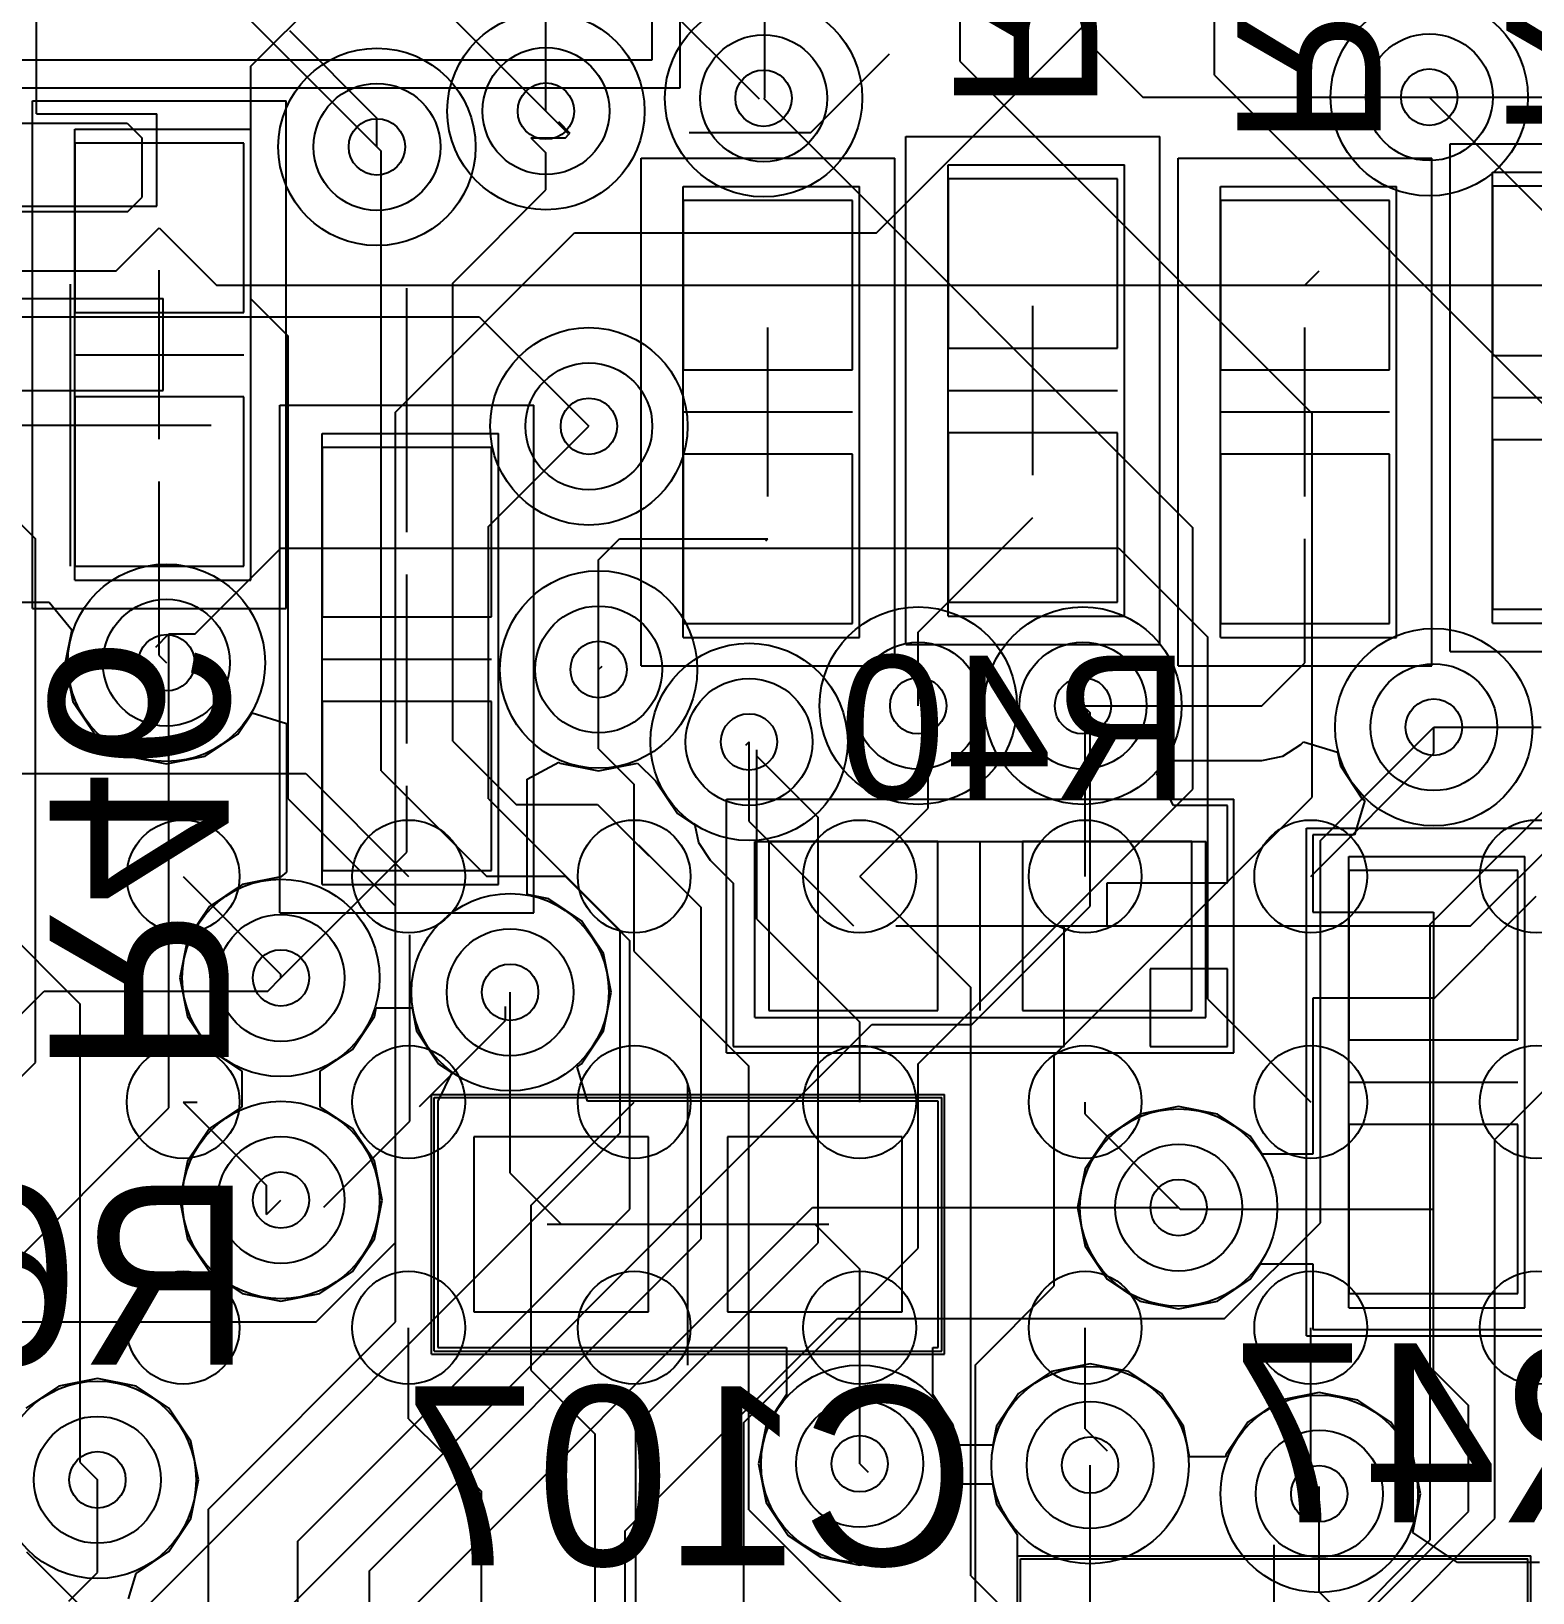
# Model space of a CAD drawing. Extents: x 28 to 300, y 18 to 330.
# Drawn here: x 178.88 to 184.2, y 170.51 to 176.05 of the extents above; entities that cross this region are included whole.
import ezdxf

# ---------------------------------------------------------------- set-up
doc = ezdxf.new("R2010")
doc.units = 0
for name, color, linetype in [('BOTTOMLAYER', 5, 'CONTINUOUS'), ('BOTTOMOVERLAY', 54, 'CONTINUOUS'), ('BOTTOMPASTE', 16, 'CONTINUOUS'), ('BOTTOMSOLDER', 6, 'CONTINUOUS'), ('DRILLDRAWING', 1, 'CONTINUOUS'), ('INTERNALPLANE1', 76, 'CONTINUOUS'), ('INTERNALPLANE6', 136, 'CONTINUOUS'), ('MECHANICAL14', 56, 'CONTINUOUS'), ('MECHANICAL15', 56, 'CONTINUOUS'), ('MECHANICAL16', 56, 'CONTINUOUS'), ('MIDLAYER1', 16, 'CONTINUOUS'), ('MIDLAYER3', 90, 'CONTINUOUS'), ('MULTILAYER', 9, 'CONTINUOUS'), ('TOPLAYER', 1, 'CONTINUOUS'), ('TOPPASTE', 8, 'CONTINUOUS'), ('TOPSOLDER', 216, 'CONTINUOUS'), ('VIAHOLELAYER', 16, 'CONTINUOUS')]:
    doc.layers.add(name, color=color, linetype=linetype)

msp = doc.modelspace()

# ---------------------------------------------------------------- linework, layer by layer
at = {"layer": 'BOTTOMLAYER'}
for p, q in [((181.4796, 175.8086), (181.4796, 176.4923)), ((180.7032, 175.7629), (180.7032, 176.3716)), ((179.794, 176.0481), (180.1038, 175.7383)), ((183.8366, 175.8122), (184.6402, 175.8122)), ((180.1038, 175.6359), (180.1038, 175.7383)), ((180.748, 175.7258), (180.7886, 175.6852)), ((179.6316, 175.6493), (179.0316, 175.6493)), ((179.0316, 175.6493), (179.0316, 175.0493)), ((179.6316, 175.0493), (179.6316, 175.6493)), ((182.7304, 175.5223), (182.1304, 175.5223)), ((182.1304, 175.5223), (182.1304, 174.9223)), ((182.7304, 174.9223), (182.7304, 175.5223)), ((184.6608, 175.4969), (184.0608, 175.4969)), ((184.0608, 175.4969), (184.0608, 174.8969)), ((181.7906, 175.4461), (181.1906, 175.4461)), ((181.1906, 175.4461), (181.1906, 174.8461)), ((181.7906, 174.8461), (181.7906, 175.4461)), ((183.6956, 175.4461), (183.0956, 175.4461)), ((183.0956, 175.4461), (183.0956, 174.8461)), ((183.6956, 174.8461), (183.6956, 175.4461)), ((179.1792, 175.1969), (179.3316, 175.3493)), ((179.3316, 175.3493), (179.5348, 175.1461)), ((178.3664, 175.1969), (179.1792, 175.1969)), ((183.3956, 175.1461), (183.4464, 175.1969)), ((179.5348, 175.1461), (181.4906, 175.1461)), ((180.2098, 174.2702), (180.2098, 175.1353)), ((181.4906, 175.1461), (182.4304, 175.1461)), ((182.4304, 175.1461), (183.3956, 175.1461)), ((183.3956, 175.1461), (184.31, 175.1461)), ((179.0316, 175.0493), (179.6316, 175.0493)), ((182.1304, 174.9223), (182.7304, 174.9223)), ((181.1906, 174.8461), (181.7906, 174.8461)), ((183.0956, 174.8461), (183.6956, 174.8461)), ((184.0608, 174.8969), (184.6608, 174.8969)), ((179.6316, 174.7493), (179.0316, 174.7493)), ((179.0316, 174.7493), (179.0316, 174.1493)), ((179.6316, 174.1493), (179.6316, 174.7493)), ((182.7304, 174.6223), (182.1304, 174.6223)), ((182.1304, 174.6223), (182.1304, 174.0223)), ((182.7304, 174.0223), (182.7304, 174.6223)), ((180.5098, 174.5702), (179.9098, 174.5702)), ((179.9098, 174.5702), (179.9098, 173.9702)), ((180.5098, 173.9702), (180.5098, 174.5702)), ((184.6608, 174.5969), (184.0608, 174.5969)), ((184.0608, 174.5969), (184.0608, 173.9969)), ((181.7906, 174.5461), (181.1906, 174.5461)), ((181.1906, 174.5461), (181.1906, 173.9461)), ((181.7906, 173.9461), (181.7906, 174.5461)), ((183.6956, 174.5461), (183.0956, 174.5461)), ((183.0956, 174.5461), (183.0956, 173.9461)), ((183.6956, 173.9461), (183.6956, 174.5461)), ((179.3316, 173.8325), (179.3316, 174.4493)), ((182.024, 173.9159), (182.4304, 174.3223)), ((180.8902, 174.1719), (180.9644, 174.2461)), ((180.9644, 174.2461), (181.4906, 174.2461)), ((181.4834, 174.2389), (181.4906, 174.2461)), ((183.3956, 173.8071), (183.3956, 174.2461)), ((179.0316, 174.1493), (179.6316, 174.1493)), ((180.8902, 173.7831), (180.8902, 174.1719)), ((178.7934, 174.0223), (178.9046, 174.0223)), ((178.9046, 174.0223), (178.9046, 174.0223)), ((178.9046, 174.0223), (178.9408, 174.0223)), ((178.9408, 174.0223), (179.0214, 173.9241)), ((182.1304, 174.0223), (182.7304, 174.0223)), ((179.9098, 173.9702), (180.5098, 173.9702)), ((184.0608, 173.9969), (184.6608, 173.9969)), ((179.0214, 173.9241), (178.9981, 173.8071)), ((181.1906, 173.9461), (181.7906, 173.9461)), ((182.024, 173.6547), (182.024, 173.9159)), ((183.0956, 173.9461), (183.6956, 173.9461)), ((180.8902, 173.7831), (180.8902, 173.859)), ((178.9981, 173.8071), (179.0254, 173.6698)), ((179.3316, 173.8325), (179.357, 173.8071)), ((180.8902, 173.7831), (180.9022, 173.7951)), ((183.2432, 173.6547), (183.3956, 173.8071)), ((183.9831, 172.8737), (184.8796, 173.7702)), ((179.0254, 173.6698), (179.1032, 173.5533)), ((179.6108, 173.5533), (179.6613, 173.6289)), ((179.6613, 173.6289), (179.7828, 173.592)), ((180.5098, 173.6702), (179.9098, 173.6702)), ((179.9098, 173.6702), (179.9098, 173.0702)), ((180.5098, 173.0702), (180.5098, 173.6702)), ((182.6082, 173.6547), (183.2432, 173.6547)), ((179.7828, 173.592), (179.7828, 173.0643)), ((183.8528, 173.5785), (184.2338, 173.5785)), ((179.1032, 173.5533), (179.2197, 173.4755)), ((179.4944, 173.4755), (179.6108, 173.5533)), ((181.4236, 173.244), (181.4236, 173.5262)), ((183.3176, 173.4753), (183.3806, 173.5174)), ((183.3806, 173.5174), (183.39, 173.5268)), ((183.39, 173.5268), (183.5115, 173.49)), ((179.2197, 173.4755), (179.357, 173.4482)), ((179.357, 173.4482), (179.4944, 173.4755)), ((182.8698, 173.4127), (182.9018, 173.4605)), ((182.9018, 173.4605), (183.2432, 173.4605)), ((183.2432, 173.4605), (183.3176, 173.4753)), ((183.5115, 173.49), (183.5212, 173.4412)), ((180.6368, 173.3943), (180.7488, 173.4542)), ((180.7488, 173.4542), (180.7529, 173.4515)), ((180.7529, 173.4515), (180.8902, 173.4242)), ((180.8902, 173.4242), (181.0275, 173.4515)), ((181.0275, 173.4515), (181.0275, 173.4515)), ((181.0275, 173.4515), (181.092, 173.3889)), ((182.9297, 173.3007), (182.8698, 173.4127)), ((183.5212, 173.4412), (183.599, 173.3247)), ((180.2098, 173.1359), (180.2098, 173.3702)), ((180.6368, 172.9856), (180.6368, 173.3943)), ((181.092, 173.3889), (181.092, 173.3889)), ((181.092, 173.3889), (181.1698, 173.2724)), ((183.1209, 173.3007), (182.9297, 173.3007)), ((183.1209, 173.0261), (183.1209, 173.3007)), ((183.608, 173.3187), (183.5712, 173.1972)), ((183.599, 173.3247), (183.608, 173.3187)), ((181.1698, 173.2724), (181.232, 173.2309)), ((181.4236, 173.244), (181.7939, 172.8737)), ((181.232, 173.2309), (181.2442, 173.1696)), ((183.5712, 173.1972), (183.4241, 173.1972)), ((183.4241, 173.1972), (183.4241, 172.9226)), ((179.7634, 172.6895), (180.2098, 173.1359)), ((181.2442, 173.1696), (181.2863, 173.1066)), ((181.4939, 173.1737), (181.4939, 172.5737)), ((182.0939, 173.1737), (181.4939, 173.1737)), ((182.0939, 172.5737), (182.0939, 173.1737)), ((182.3939, 173.1737), (182.3939, 172.5737)), ((182.9939, 173.1737), (182.3939, 173.1737)), ((182.9939, 172.5737), (182.9939, 173.1737)), ((181.2863, 173.1066), (181.3669, 173.026)), ((179.6261, 173.0211), (179.5096, 172.9433)), ((179.7634, 173.0484), (179.6261, 173.0211)), ((179.7828, 173.0643), (179.7634, 173.0484)), ((179.9098, 173.0702), (180.5098, 173.0702)), ((181.3669, 173.026), (181.3669, 172.4467)), ((182.6936, 172.8739), (182.6936, 173.0261)), ((182.6936, 173.0261), (183.1209, 173.0261)), ((184.1511, 173.0702), (183.5511, 173.0702)), ((183.5511, 173.0702), (183.5511, 172.4702)), ((184.1511, 172.4702), (184.1511, 173.0702)), ((180.7136, 172.9703), (180.6368, 172.9856)), ((180.83, 172.8925), (180.7136, 172.9703)), ((179.5096, 172.9433), (179.4318, 172.8269)), ((183.4241, 172.9226), (183.8514, 172.9226)), ((183.8514, 172.9226), (183.8514, 172.6178)), ((180.9078, 172.7761), (180.83, 172.8925)), ((182.5415, 172.4467), (182.5415, 172.8739)), ((182.5415, 172.8739), (182.6936, 172.8739)), ((182.6939, 172.8737), (183.8511, 172.8737)), ((183.8511, 172.8737), (183.9831, 172.8737)), ((179.4318, 172.8269), (179.4045, 172.6895)), ((180.9351, 172.6387), (180.9078, 172.7761)), ((179.4045, 172.6895), (179.4318, 172.5522)), ((183.1209, 172.7213), (182.8463, 172.7213)), ((182.8463, 172.7213), (182.8463, 172.4467)), ((183.1209, 172.4467), (183.1209, 172.7213)), ((180.5762, 171.997), (180.5762, 172.6387)), ((180.9078, 172.5014), (180.9351, 172.6387)), ((180.095, 172.5522), (180.1013, 172.5837)), ((180.1013, 172.5837), (180.2283, 172.5837)), ((180.2283, 172.5837), (180.2446, 172.5014)), ((181.4939, 172.5737), (182.0939, 172.5737)), ((182.3939, 172.5737), (182.9939, 172.5737)), ((183.8514, 172.6178), (183.4241, 172.6178)), ((183.4241, 172.6178), (183.4241, 172.3432)), ((179.4318, 172.5522), (179.5096, 172.4357)), ((180.0172, 172.4357), (180.095, 172.5522)), ((180.2446, 172.5014), (180.3224, 172.3849)), ((180.83, 172.3849), (180.9078, 172.5014)), ((183.5511, 172.4702), (184.1511, 172.4702)), ((179.5096, 172.4357), (179.624, 172.3593)), ((179.9028, 172.3593), (180.0172, 172.4357)), ((181.3669, 172.4467), (182.2209, 172.4467)), ((182.2209, 172.4467), (182.2209, 172.4467)), ((182.2209, 172.4467), (182.2209, 172.4467)), ((182.2209, 172.4467), (182.2209, 172.4467)), ((182.2209, 172.4467), (182.2669, 172.4467)), ((182.2669, 172.4467), (182.2669, 172.4467)), ((182.2669, 172.4467), (182.5415, 172.4467)), ((182.8463, 172.4467), (183.1209, 172.4467)), ((179.624, 172.3593), (179.624, 172.2323)), ((179.9028, 172.2323), (179.9028, 172.3593)), ((180.369, 172.3538), (180.3202, 172.253)), ((180.3224, 172.3849), (180.369, 172.3538)), ((180.369, 172.3538), (180.369, 172.3538)), ((180.8144, 172.3745), (180.83, 172.3849)), ((180.8513, 172.253), (180.8144, 172.3745)), ((183.4241, 172.3432), (183.4241, 172.3432)), ((183.4241, 172.3432), (183.4241, 172.2972)), ((183.4241, 172.2972), (183.4241, 172.2972)), ((183.4241, 172.2972), (183.4241, 172.0644)), ((180.3202, 172.253), (180.3202, 172.253)), ((180.3202, 172.253), (180.3202, 171.379)), ((181.1304, 172.253), (180.8513, 172.253)), ((181.1942, 172.253), (181.1304, 172.253)), ((181.1304, 172.253), (181.1304, 172.253)), ((181.1304, 172.253), (181.1304, 172.253)), ((181.2072, 172.253), (181.1942, 172.253)), ((181.2202, 172.253), (181.2072, 172.253)), ((181.284, 172.253), (181.2202, 172.253)), ((182.0942, 172.253), (181.284, 172.253)), ((181.284, 172.253), (181.284, 172.253)), ((181.284, 172.253), (181.284, 172.253)), ((181.284, 172.253), (181.284, 172.253)), ((181.284, 172.253), (181.284, 172.253)), ((182.0942, 171.379), (182.0942, 172.253)), ((179.624, 172.2323), (179.5096, 172.1559)), ((180.0172, 172.1559), (179.9028, 172.2323)), ((182.8103, 172.2068), (182.6938, 172.129)), ((182.9476, 172.2341), (182.8103, 172.2068)), ((183.0849, 172.2068), (182.9476, 172.2341)), ((183.2014, 172.129), (183.0849, 172.2068)), ((179.5096, 172.1559), (179.4318, 172.0395)), ((180.095, 172.0395), (180.0172, 172.1559)), ((184.1511, 172.1702), (183.5511, 172.1702)), ((183.5511, 172.1702), (183.5511, 171.5702)), ((184.1511, 171.5702), (184.1511, 172.1702)), ((181.0672, 172.126), (180.4472, 172.126)), ((180.4472, 172.126), (180.4472, 171.506)), ((181.0672, 171.506), (181.0672, 172.126)), ((181.9672, 172.126), (181.3472, 172.126)), ((181.3472, 172.126), (181.3472, 171.506)), ((181.9672, 171.506), (181.9672, 172.126)), ((182.6938, 172.129), (182.616, 172.0125)), ((183.2445, 172.0644), (183.2014, 172.129)), ((179.4318, 172.0395), (179.4045, 171.9021)), ((180.1223, 171.9021), (180.095, 172.0395)), ((183.4241, 172.0644), (183.2445, 172.0644)), ((180.5762, 171.997), (180.7572, 171.816)), ((182.616, 172.0125), (182.5887, 171.8752)), ((179.4045, 171.9021), (179.4318, 171.7648)), ((180.095, 171.7648), (180.1223, 171.9021)), ((182.5887, 171.8752), (182.616, 171.7379)), ((182.9476, 171.8752), (182.9526, 171.8702)), ((182.9526, 171.8702), (183.8511, 171.8702)), ((181.6572, 171.816), (181.8162, 171.657)), ((179.4318, 171.7648), (179.5096, 171.6483)), ((180.0172, 171.6483), (180.095, 171.7648)), ((182.616, 171.7379), (182.6938, 171.6214)), ((179.5096, 171.6483), (179.6261, 171.5705)), ((179.9008, 171.5705), (180.0172, 171.6483)), ((181.8162, 170.9669), (181.8162, 171.657)), ((183.2014, 171.6214), (183.2378, 171.676)), ((183.2378, 171.676), (183.4241, 171.676)), ((183.4241, 171.676), (183.4241, 171.4432)), ((182.6938, 171.6214), (182.8103, 171.5436)), ((183.0849, 171.5436), (183.2014, 171.6214)), ((179.6261, 171.5705), (179.7634, 171.5432)), ((179.7634, 171.5432), (179.9008, 171.5705)), ((182.8103, 171.5436), (182.9476, 171.5163)), ((182.9476, 171.5163), (183.0849, 171.5436)), ((183.5511, 171.5702), (184.1511, 171.5702)), ((180.4472, 171.506), (181.0672, 171.506)), ((181.3472, 171.506), (181.9672, 171.506)), ((183.4241, 171.4432), (184.2781, 171.4432)), ((180.3202, 171.379), (181.1942, 171.379)), ((181.1942, 171.379), (181.1942, 171.379)), ((181.1942, 171.379), (181.1942, 171.379)), ((181.1942, 171.379), (181.1942, 171.379)), ((181.1942, 171.379), (181.2202, 171.379)), ((181.2202, 171.379), (181.284, 171.379)), ((181.284, 171.379), (181.284, 171.379)), ((181.284, 171.379), (181.284, 171.379)), ((181.284, 171.379), (181.284, 171.379)), ((181.284, 171.379), (181.284, 171.379)), ((181.284, 171.379), (181.284, 171.379)), ((181.284, 171.379), (181.284, 171.379)), ((181.284, 171.379), (181.284, 171.379)), ((181.284, 171.379), (181.5572, 171.379)), ((181.5572, 171.379), (181.5572, 171.2129)), ((182.0752, 171.2129), (182.0752, 171.379)), ((182.0752, 171.379), (182.0942, 171.379)), ((182.6336, 171.3212), (182.4963, 171.2939)), ((182.771, 171.2939), (182.6336, 171.3212)), ((179.1122, 171.2689), (178.9749, 171.2416)), ((179.2495, 171.2416), (179.1122, 171.2689)), ((182.4963, 171.2939), (182.3798, 171.2161)), ((182.8874, 171.2161), (182.771, 171.2939)), ((178.9749, 171.2416), (178.8584, 171.1638)), ((179.366, 171.1638), (179.2495, 171.2416)), ((181.5572, 171.2129), (181.4846, 171.1043)), ((182.1478, 171.1043), (182.0752, 171.2129)), ((182.3798, 171.2161), (182.302, 171.0997)), ((182.9652, 171.0997), (182.8874, 171.2161)), ((183.3091, 171.1923), (183.1926, 171.1145)), ((183.4464, 171.2196), (183.3091, 171.1923)), ((183.5838, 171.1923), (183.4464, 171.2196)), ((183.7002, 171.1145), (183.5838, 171.1923)), ((179.4438, 171.0473), (179.366, 171.1638)), ((181.4846, 171.1043), (181.4573, 170.9669)), ((182.1619, 171.0334), (182.1478, 171.1043)), ((182.302, 171.0997), (182.2889, 171.0334)), ((182.9866, 170.9919), (182.9652, 171.0997)), ((183.1926, 171.1145), (183.1148, 170.9981)), ((183.778, 170.9981), (183.7002, 171.1145)), ((179.4711, 170.91), (179.4438, 171.0473)), ((182.2889, 171.0334), (182.1619, 171.0334)), ((183.1136, 170.9919), (182.9866, 170.9919)), ((183.1148, 170.9981), (183.1136, 170.9919)), ((183.8053, 170.8607), (183.778, 170.9981)), ((181.4573, 170.9669), (181.4846, 170.8296)), ((182.6336, 170.3828), (182.6336, 170.9623)), ((179.4438, 170.7727), (179.4711, 170.91)), ((182.1478, 170.8296), (182.1609, 170.8958)), ((182.1609, 170.8958), (182.2879, 170.8958)), ((182.2879, 170.8958), (182.302, 170.825)), ((183.4464, 170.5133), (183.4464, 170.8607)), ((183.778, 170.7234), (183.8053, 170.8607)), ((181.4846, 170.8296), (181.5624, 170.7132)), ((182.07, 170.7132), (182.1478, 170.8296)), ((182.302, 170.825), (182.3746, 170.7163)), ((179.366, 170.6562), (179.4438, 170.7727)), ((181.5624, 170.7132), (181.6789, 170.6354)), ((181.9535, 170.6354), (182.07, 170.7132)), ((182.3746, 170.7163), (182.3746, 170.3828)), ((183.9372, 170.617), (183.778, 170.7234)), ((178.8607, 170.6547), (179.1248, 170.3906)), ((179.2495, 170.5784), (179.366, 170.6562)), ((181.6789, 170.6354), (181.8162, 170.608)), ((181.8162, 170.608), (181.9535, 170.6354)), ((184.1384, 170.617), (183.9372, 170.617)), ((184.1734, 170.617), (184.1384, 170.617)), ((184.1384, 170.617), (184.1384, 170.617)), ((184.1384, 170.617), (184.1384, 170.617)), ((184.2008, 170.617), (184.1734, 170.617)), ((184.2282, 170.617), (184.2008, 170.617)), ((179.222, 170.4878), (179.2495, 170.5784)), ((179.2495, 170.5784), (179.2495, 170.5784)), ((183.4464, 170.5133), (183.7364, 170.2233))]:
    msp.add_line(p, q, dxfattribs=at)
for centre in [(181.4754, 175.8086), (183.8366, 175.8122), (180.7032, 175.7629), (180.1038, 175.6359), (180.8556, 174.6453), (179.357, 173.8071), (180.8902, 173.7831), (182.024, 173.6547), (182.6082, 173.6547), (183.8528, 173.5785), (181.4236, 173.5262), (179.7634, 172.6895), (180.5762, 172.6387), (179.7634, 171.9021), (182.9476, 171.8752), (181.8162, 170.9669), (179.1122, 170.91), (182.6336, 170.9623), (183.4464, 170.8607)]:
    msp.add_circle(centre, 0.225, dxfattribs=at)
at = {"layer": 'BOTTOMOVERLAY'}
for p, q in [((181.643, 175.6867), (181.9224, 175.9661)), ((181.2112, 175.6867), (181.643, 175.6867)), ((180.2206, 172.1815), (180.2206, 172.8419)), ((179.9158, 171.8767), (180.2206, 172.1815))]:
    msp.add_line(p, q, dxfattribs=at)
at = {"layer": 'BOTTOMPASTE'}
for p, q in [((179.6316, 175.6493), (179.0316, 175.6493)), ((179.0316, 175.6493), (179.0316, 175.0493)), ((179.6316, 175.0493), (179.6316, 175.6493)), ((182.7304, 175.5223), (182.1304, 175.5223)), ((182.1304, 175.5223), (182.1304, 174.9223)), ((182.7304, 174.9223), (182.7304, 175.5223)), ((184.6608, 175.4969), (184.0608, 175.4969)), ((184.0608, 175.4969), (184.0608, 174.8969)), ((181.7906, 175.4461), (181.1906, 175.4461)), ((181.1906, 175.4461), (181.1906, 174.8461)), ((181.7906, 174.8461), (181.7906, 175.4461)), ((183.6956, 175.4461), (183.0956, 175.4461)), ((183.0956, 175.4461), (183.0956, 174.8461)), ((183.6956, 174.8461), (183.6956, 175.4461)), ((179.0316, 175.0493), (179.6316, 175.0493)), ((182.1304, 174.9223), (182.7304, 174.9223)), ((181.1906, 174.8461), (181.7906, 174.8461)), ((183.0956, 174.8461), (183.6956, 174.8461)), ((184.0608, 174.8969), (184.6608, 174.8969)), ((179.6316, 174.7493), (179.0316, 174.7493)), ((179.0316, 174.7493), (179.0316, 174.1493)), ((179.6316, 174.1493), (179.6316, 174.7493)), ((182.7304, 174.6223), (182.1304, 174.6223)), ((182.1304, 174.6223), (182.1304, 174.0223)), ((182.7304, 174.0223), (182.7304, 174.6223)), ((180.5098, 174.5702), (179.9098, 174.5702)), ((179.9098, 174.5702), (179.9098, 173.9702)), ((180.5098, 173.9702), (180.5098, 174.5702)), ((184.6608, 174.5969), (184.0608, 174.5969)), ((184.0608, 174.5969), (184.0608, 173.9969)), ((181.7906, 174.5461), (181.1906, 174.5461)), ((181.1906, 174.5461), (181.1906, 173.9461)), ((181.7906, 173.9461), (181.7906, 174.5461)), ((183.6956, 174.5461), (183.0956, 174.5461)), ((183.0956, 174.5461), (183.0956, 173.9461)), ((183.6956, 173.9461), (183.6956, 174.5461)), ((179.0316, 174.1493), (179.6316, 174.1493)), ((182.1304, 174.0223), (182.7304, 174.0223)), ((179.9098, 173.9702), (180.5098, 173.9702)), ((184.0608, 173.9969), (184.6608, 173.9969)), ((181.1906, 173.9461), (181.7906, 173.9461)), ((183.0956, 173.9461), (183.6956, 173.9461)), ((180.5098, 173.6702), (179.9098, 173.6702)), ((179.9098, 173.6702), (179.9098, 173.0702)), ((180.5098, 173.0702), (180.5098, 173.6702)), ((181.4939, 173.1737), (181.4939, 172.5737)), ((182.0939, 173.1737), (181.4939, 173.1737)), ((182.0939, 172.5737), (182.0939, 173.1737)), ((182.3939, 173.1737), (182.3939, 172.5737)), ((182.9939, 173.1737), (182.3939, 173.1737)), ((182.9939, 172.5737), (182.9939, 173.1737)), ((179.9098, 173.0702), (180.5098, 173.0702)), ((184.1511, 173.0702), (183.5511, 173.0702)), ((183.5511, 173.0702), (183.5511, 172.4702)), ((184.1511, 172.4702), (184.1511, 173.0702)), ((181.4939, 172.5737), (182.0939, 172.5737)), ((182.3939, 172.5737), (182.9939, 172.5737)), ((183.5511, 172.4702), (184.1511, 172.4702)), ((184.1511, 172.1702), (183.5511, 172.1702)), ((183.5511, 172.1702), (183.5511, 171.5702)), ((184.1511, 171.5702), (184.1511, 172.1702)), ((181.0672, 172.126), (180.4472, 172.126)), ((180.4472, 172.126), (180.4472, 171.506)), ((181.0672, 171.506), (181.0672, 172.126)), ((181.9672, 172.126), (181.3472, 172.126)), ((181.3472, 172.126), (181.3472, 171.506)), ((181.9672, 171.506), (181.9672, 172.126)), ((183.5511, 171.5702), (184.1511, 171.5702)), ((180.4472, 171.506), (181.0672, 171.506)), ((181.3472, 171.506), (181.9672, 171.506))]:
    msp.add_line(p, q, dxfattribs=at)
at = {"layer": 'BOTTOMSOLDER'}
for p, q in [((179.6316, 175.6493), (179.0316, 175.6493)), ((179.0316, 175.6493), (179.0316, 175.0493)), ((179.6316, 175.0493), (179.6316, 175.6493)), ((182.7304, 175.5223), (182.1304, 175.5223)), ((182.1304, 175.5223), (182.1304, 174.9223)), ((182.7304, 174.9223), (182.7304, 175.5223)), ((184.6608, 175.4969), (184.0608, 175.4969)), ((184.0608, 175.4969), (184.0608, 174.8969)), ((181.7906, 175.4461), (181.1906, 175.4461)), ((181.1906, 175.4461), (181.1906, 174.8461)), ((181.7906, 174.8461), (181.7906, 175.4461)), ((183.6956, 175.4461), (183.0956, 175.4461)), ((183.0956, 175.4461), (183.0956, 174.8461)), ((183.6956, 174.8461), (183.6956, 175.4461)), ((179.0316, 175.0493), (179.6316, 175.0493)), ((182.1304, 174.9223), (182.7304, 174.9223)), ((181.1906, 174.8461), (181.7906, 174.8461)), ((183.0956, 174.8461), (183.6956, 174.8461)), ((184.0608, 174.8969), (184.6608, 174.8969)), ((179.6316, 174.7493), (179.0316, 174.7493)), ((179.0316, 174.7493), (179.0316, 174.1493)), ((179.6316, 174.1493), (179.6316, 174.7493)), ((182.7304, 174.6223), (182.1304, 174.6223)), ((182.1304, 174.6223), (182.1304, 174.0223)), ((182.7304, 174.0223), (182.7304, 174.6223)), ((180.5098, 174.5702), (179.9098, 174.5702)), ((179.9098, 174.5702), (179.9098, 173.9702)), ((180.5098, 173.9702), (180.5098, 174.5702)), ((184.6608, 174.5969), (184.0608, 174.5969)), ((184.0608, 174.5969), (184.0608, 173.9969)), ((181.7906, 174.5461), (181.1906, 174.5461)), ((181.1906, 174.5461), (181.1906, 173.9461)), ((181.7906, 173.9461), (181.7906, 174.5461)), ((183.6956, 174.5461), (183.0956, 174.5461)), ((183.0956, 174.5461), (183.0956, 173.9461)), ((183.6956, 173.9461), (183.6956, 174.5461)), ((179.0316, 174.1493), (179.6316, 174.1493)), ((182.1304, 174.0223), (182.7304, 174.0223)), ((179.9098, 173.9702), (180.5098, 173.9702)), ((184.0608, 173.9969), (184.6608, 173.9969)), ((181.1906, 173.9461), (181.7906, 173.9461)), ((183.0956, 173.9461), (183.6956, 173.9461)), ((180.5098, 173.6702), (179.9098, 173.6702)), ((179.9098, 173.6702), (179.9098, 173.0702)), ((180.5098, 173.0702), (180.5098, 173.6702)), ((181.4939, 173.1737), (181.4939, 172.5737)), ((182.0939, 173.1737), (181.4939, 173.1737)), ((182.0939, 172.5737), (182.0939, 173.1737)), ((182.3939, 173.1737), (182.3939, 172.5737)), ((182.9939, 173.1737), (182.3939, 173.1737)), ((182.9939, 172.5737), (182.9939, 173.1737)), ((179.9098, 173.0702), (180.5098, 173.0702)), ((184.1511, 173.0702), (183.5511, 173.0702)), ((183.5511, 173.0702), (183.5511, 172.4702)), ((184.1511, 172.4702), (184.1511, 173.0702)), ((181.4939, 172.5737), (182.0939, 172.5737)), ((182.3939, 172.5737), (182.9939, 172.5737)), ((183.5511, 172.4702), (184.1511, 172.4702)), ((184.1511, 172.1702), (183.5511, 172.1702)), ((183.5511, 172.1702), (183.5511, 171.5702)), ((184.1511, 171.5702), (184.1511, 172.1702)), ((181.0672, 172.126), (180.4472, 172.126)), ((180.4472, 172.126), (180.4472, 171.506)), ((181.0672, 171.506), (181.0672, 172.126)), ((181.9672, 172.126), (181.3472, 172.126)), ((181.3472, 172.126), (181.3472, 171.506)), ((181.9672, 171.506), (181.9672, 172.126)), ((183.5511, 171.5702), (184.1511, 171.5702)), ((180.4472, 171.506), (181.0672, 171.506)), ((181.3472, 171.506), (181.9672, 171.506))]:
    msp.add_line(p, q, dxfattribs=at)
at = {"layer": 'DRILLDRAWING'}
for centre in [(181.4754, 175.8086), (183.8366, 175.8122), (180.7032, 175.7629), (180.1038, 175.6359), (180.8556, 174.6453), (179.357, 173.8071), (180.8902, 173.7831), (182.024, 173.6547), (182.6082, 173.6547), (181.4236, 173.5262), (183.8528, 173.5785), (179.7634, 172.6895), (180.5762, 172.6387), (179.7634, 171.9021), (182.9476, 171.8752), (181.8162, 170.9669), (182.6336, 170.9623), (179.1122, 170.91), (183.4464, 170.8607)]:
    msp.add_circle(centre, 0.1, dxfattribs=at)
at = {"layer": 'INTERNALPLANE1'}
for centre in [(181.4754, 175.8086), (183.8366, 175.8122), (180.7032, 175.7629), (180.1038, 175.6359), (180.8556, 174.6453), (179.357, 173.8071), (180.8902, 173.7831), (182.024, 173.6547), (182.6082, 173.6547), (183.8528, 173.5785), (181.4236, 173.5262), (179.7634, 172.6895), (179.7634, 171.9021), (182.9476, 171.8752), (181.8162, 170.9669), (179.1122, 170.91), (183.4464, 170.8607)]:
    msp.add_circle(centre, 0.35, dxfattribs=at)
at = {"layer": 'INTERNALPLANE6'}
for centre in [(181.4754, 175.8086), (183.8366, 175.8122), (180.7032, 175.7629), (180.1038, 175.6359), (180.8556, 174.6453), (179.357, 173.8071), (180.8902, 173.7831), (182.024, 173.6547), (182.6082, 173.6547), (183.8528, 173.5785), (181.4236, 173.5262), (179.7634, 172.6895), (180.5762, 172.6387), (182.9476, 171.8752), (182.6336, 170.9623), (179.1122, 170.91)]:
    msp.add_circle(centre, 0.35, dxfattribs=at)
at = {"layer": 'MECHANICAL14'}
for p, q in [((181.0796, 175.9452), (181.0796, 177.2452)), ((178.2796, 175.9452), (181.0796, 175.9452)), ((179.0316, 174.0993), (179.0316, 175.6993)), ((179.0316, 175.6993), (179.6566, 175.6993)), ((179.6566, 174.0993), (179.6566, 175.6993)), ((182.1304, 173.9723), (182.1304, 175.5723)), ((182.1304, 175.5723), (182.7554, 175.5723)), ((182.7554, 173.9723), (182.7554, 175.5723)), ((184.0608, 173.9469), (184.0608, 175.5469)), ((184.0608, 175.5469), (184.6858, 175.5469)), ((181.1906, 173.8961), (181.1906, 175.4961)), ((181.1906, 175.4961), (181.8156, 175.4961)), ((181.8156, 173.8961), (181.8156, 175.4961)), ((183.0956, 173.8961), (183.0956, 175.4961)), ((183.0956, 175.4961), (183.7206, 175.4961)), ((183.7206, 173.8961), (183.7206, 175.4961)), ((179.0162, 174.1494), (179.0162, 175.1494)), ((178.5162, 174.6494), (179.5162, 174.6494)), ((179.9098, 173.0202), (179.9098, 174.6202)), ((179.9098, 174.6202), (180.5348, 174.6202)), ((180.5348, 173.0202), (180.5348, 174.6202)), ((179.0316, 174.0993), (179.6566, 174.0993)), ((182.1304, 173.9723), (182.7554, 173.9723)), ((184.0608, 173.9469), (184.6858, 173.9469)), ((181.1906, 173.8961), (181.8156, 173.8961)), ((183.0956, 173.8961), (183.7206, 173.8961)), ((181.4439, 172.5487), (181.4439, 173.1737)), ((181.4439, 173.1737), (183.0439, 173.1737)), ((183.0439, 172.5487), (183.0439, 173.1737)), ((183.5511, 171.5202), (183.5511, 173.1202)), ((183.5511, 173.1202), (184.1761, 173.1202)), ((184.1761, 171.5202), (184.1761, 173.1202)), ((179.9098, 173.0202), (180.5348, 173.0202)), ((181.4439, 172.5487), (183.0439, 172.5487)), ((180.3072, 172.266), (182.1072, 172.266)), ((180.3072, 171.366), (180.3072, 172.266)), ((182.1072, 171.366), (182.1072, 172.266)), ((183.5511, 171.5202), (184.1761, 171.5202)), ((180.3072, 171.366), (182.1072, 171.366)), ((182.3864, 170.63), (184.1864, 170.63)), ((182.3864, 169.73), (182.3864, 170.63)), ((184.1864, 169.73), (184.1864, 170.63))]:
    msp.add_line(p, q, dxfattribs=at)
at = {"layer": 'MECHANICAL15'}
for p, q in [((181.1796, 175.8452), (181.1796, 177.3452)), ((178.1796, 175.8452), (181.1796, 175.8452))]:
    msp.add_line(p, q, dxfattribs=at)
at = {"layer": 'MECHANICAL16'}
for p, q in [((178.8816, 175.7993), (179.7816, 175.7993)), ((178.8816, 173.9993), (178.8816, 175.7993)), ((179.7816, 173.9993), (179.7816, 175.7993)), ((181.9804, 175.6723), (182.8804, 175.6723)), ((181.9804, 173.8723), (181.9804, 175.6723)), ((182.8804, 173.8723), (182.8804, 175.6723)), ((183.9108, 175.6469), (184.8108, 175.6469)), ((183.9108, 173.8469), (183.9108, 175.6469)), ((181.0406, 175.5961), (181.9406, 175.5961)), ((181.0406, 173.7961), (181.0406, 175.5961)), ((181.9406, 173.7961), (181.9406, 175.5961)), ((182.9456, 175.5961), (183.8456, 175.5961)), ((182.9456, 173.7961), (182.9456, 175.5961)), ((183.8456, 173.7961), (183.8456, 175.5961)), ((179.3316, 174.5993), (179.3316, 175.1993)), ((182.4304, 174.4723), (182.4304, 175.0723)), ((181.4906, 174.3961), (181.4906, 174.9961)), ((183.3956, 174.3961), (183.3956, 174.9961)), ((179.0316, 174.8993), (179.6316, 174.8993)), ((182.1304, 174.7723), (182.7304, 174.7723)), ((184.0608, 174.7469), (184.6608, 174.7469)), ((179.7598, 174.7202), (180.6598, 174.7202)), ((179.7598, 172.9202), (179.7598, 174.7202)), ((180.6598, 172.9202), (180.6598, 174.7202)), ((181.1906, 174.6961), (181.7906, 174.6961)), ((183.0956, 174.6961), (183.6956, 174.6961)), ((180.2098, 173.5202), (180.2098, 174.1202)), ((178.8816, 173.9993), (179.7816, 173.9993)), ((181.9804, 173.8723), (182.8804, 173.8723)), ((179.9098, 173.8202), (180.5098, 173.8202)), ((181.0406, 173.7961), (181.9406, 173.7961)), ((182.9456, 173.7961), (183.8456, 173.7961)), ((183.9108, 173.8469), (184.8108, 173.8469)), ((181.3439, 172.4237), (181.3439, 173.3237)), ((181.3439, 173.3237), (183.1439, 173.3237)), ((183.1439, 172.4237), (183.1439, 173.3237)), ((183.4011, 173.2202), (184.3011, 173.2202)), ((183.4011, 171.4202), (183.4011, 173.2202)), ((182.2439, 172.5737), (182.2439, 173.1737)), ((179.7598, 172.9202), (180.6598, 172.9202)), ((181.9439, 172.8737), (182.5439, 172.8737)), ((183.8511, 172.0202), (183.8511, 172.6202)), ((181.3439, 172.4237), (183.1439, 172.4237)), ((181.2072, 171.316), (181.2072, 172.316)), ((183.5511, 172.3202), (184.1511, 172.3202)), ((180.2972, 172.276), (182.1172, 172.276)), ((180.2972, 171.356), (180.2972, 172.276)), ((182.1172, 171.356), (182.1172, 172.276)), ((180.7072, 171.816), (181.7072, 171.816)), ((183.4011, 171.4202), (184.3011, 171.4202)), ((180.2972, 171.356), (182.1172, 171.356)), ((182.3764, 170.64), (184.1964, 170.64)), ((182.3764, 169.72), (182.3764, 170.64)), ((183.2864, 169.68), (183.2864, 170.68)), ((184.1964, 169.72), (184.1964, 170.64))]:
    msp.add_line(p, q, dxfattribs=at)
at = {"layer": 'MIDLAYER1'}
for p, q in [((181.8757, 175.3311), (182.6123, 176.0677)), ((180.1691, 174.6954), (180.8048, 175.3311)), ((180.8048, 175.3311), (181.8757, 175.3311)), ((180.1691, 171.751), (180.1691, 174.6954)), ((180.5, 174.2897), (180.8556, 174.6453)), ((180.5, 173.8325), (180.5, 174.2897)), ((180.5, 173.8325), (180.5, 173.9341)), ((180.5, 173.3245), (180.5, 173.8325)), ((182.6082, 173.6547), (182.6336, 173.6293)), ((182.6336, 172.9435), (182.6336, 173.6293)), ((183.4508, 173.1765), (183.8528, 173.5785)), ((180.5, 173.3245), (180.9663, 172.8582)), ((183.4508, 171.8216), (183.4508, 173.1765)), ((182.2145, 172.5244), (182.6336, 172.9435)), ((180.9663, 172.1398), (180.9663, 172.8582)), ((179.7169, 172.643), (179.7634, 172.6895)), ((177.4225, 171.1416), (178.9239, 172.643)), ((178.9239, 172.643), (179.7169, 172.643)), ((184.0696, 172.1171), (184.5897, 172.6372)), ((179.7979, 170.4634), (181.8589, 172.5244)), ((181.8589, 172.5244), (182.2145, 172.5244)), ((179.0106, 170.1841), (180.9663, 172.1398)), ((184.0696, 170.7727), (184.0696, 172.1171)), ((180.0845, 170.3111), (181.6486, 171.8752)), ((181.6486, 171.8752), (182.9476, 171.8752)), ((183.1107, 171.4815), (183.4508, 171.8216)), ((179.8884, 171.4703), (180.1691, 171.751)), ((178.5188, 171.4703), (179.8884, 171.4703)), ((180.9849, 170.7289), (181.7375, 171.4815)), ((181.7375, 171.4815), (182.8546, 171.4815)), ((182.7845, 171.4815), (182.8546, 171.4815)), ((182.8546, 171.4815), (183.1107, 171.4815)), ((183.5988, 170.3019), (184.0696, 170.7727)), ((180.9849, 167.8023), (180.9849, 170.7289))]:
    msp.add_line(p, q, dxfattribs=at)
for centre in [(181.4754, 175.8086), (183.8366, 175.8122), (180.7032, 175.7629), (180.1038, 175.6359), (180.8556, 174.6453), (179.357, 173.8071), (180.8902, 173.7831), (182.024, 173.6547), (182.6082, 173.6547), (183.8528, 173.5785), (181.4236, 173.5262), (179.7634, 172.6895), (180.5762, 172.6387), (179.7634, 171.9021), (182.9476, 171.8752), (181.8162, 170.9669), (179.1122, 170.91), (182.6336, 170.9623), (183.4464, 170.8607)]:
    msp.add_circle(centre, 0.225, dxfattribs=at)
at = {"layer": 'MIDLAYER3'}
for p, q in [((179.6564, 175.9226), (181.4287, 177.6949)), ((178.8963, 175.7527), (178.8963, 177.3743)), ((183.0746, 175.8899), (183.0746, 176.7012)), ((182.1729, 175.9392), (182.1729, 176.6563)), ((179.6564, 175.0971), (179.6564, 175.9226)), ((182.1729, 175.9392), (183.421, 174.6911)), ((183.0746, 175.8899), (184.4116, 174.5529)), ((181.4754, 175.8086), (182.9983, 174.2857)), ((183.8366, 175.8122), (184.7926, 174.8562)), ((178.8963, 175.7527), (179.3232, 175.7527)), ((179.3232, 175.4257), (179.3232, 175.7527)), ((180.7721, 175.6687), (180.7848, 175.6814)), ((180.7848, 175.6814), (180.7886, 175.6852)), ((180.1038, 175.6359), (180.119, 175.6207)), ((180.119, 173.4236), (180.119, 175.6207)), ((180.6496, 175.6687), (180.7032, 175.6151)), ((180.6496, 175.6687), (180.7032, 175.6687)), ((180.7032, 175.6687), (180.7721, 175.6687)), ((180.7032, 175.4835), (180.7032, 175.6151)), ((180.373, 175.1533), (180.7032, 175.4835)), ((178.3012, 175.4257), (179.3232, 175.4257)), ((180.373, 173.5288), (180.373, 175.1533)), ((178.3012, 175.0987), (179.3454, 175.0987)), ((179.3454, 174.7717), (179.3454, 175.0987)), ((179.6564, 175.0971), (179.7888, 174.9647)), ((179.7888, 173.3245), (179.7888, 174.9647)), ((178.3012, 174.7717), (179.3454, 174.7717)), ((183.421, 173.3303), (183.421, 174.6911)), ((178.694, 174.4447), (178.8927, 174.246)), ((178.8927, 173.4916), (178.8927, 174.246)), ((182.9983, 173.359), (182.9983, 174.2857)), ((179.3189, 173.8625), (179.366, 173.9096)), ((179.366, 173.8071), (179.366, 173.9096)), ((179.366, 172.2286), (179.366, 173.8071)), ((180.373, 173.5288), (180.5976, 173.3042)), ((181.412, 173.5146), (181.4236, 173.5262)), ((178.8922, 173.4911), (178.8927, 173.4916)), ((178.8922, 172.3898), (178.8922, 173.4911)), ((181.4488, 173.4778), (181.6684, 173.2582)), ((180.119, 173.4236), (180.4924, 173.0502)), ((183.8401, 172.88), (184.4116, 173.4515)), ((182.024, 172.3847), (182.9983, 173.359)), ((179.7888, 173.3245), (180.1698, 172.9435)), ((180.5976, 173.3042), (180.8858, 173.3042)), ((180.8858, 173.3042), (181.0678, 173.1222)), ((182.5066, 172.4159), (183.421, 173.3303)), ((181.6684, 171.7497), (181.6684, 173.2582)), ((181.0321, 173.1615), (181.2544, 172.9392)), ((180.4924, 173.0502), (180.7718, 173.0502)), ((180.7718, 173.0502), (181.0004, 172.8216)), ((180.1698, 171.4703), (180.1698, 172.9435)), ((181.2544, 171.7639), (181.2544, 172.9392)), ((183.8401, 170.6976), (183.8401, 172.88)), ((181.0004, 171.8691), (181.0004, 172.8216)), ((182.5066, 171.5973), (182.5066, 172.4159)), ((178.2267, 171.7243), (178.8922, 172.3898)), ((182.024, 171.7315), (182.024, 172.3847)), ((178.7185, 171.5811), (179.366, 172.2286)), ((179.8234, 170.6921), (181.0004, 171.8691)), ((180.0774, 170.5869), (181.2544, 171.7639)), ((181.0225, 171.1038), (181.6684, 171.7497)), ((181.4053, 171.1128), (182.024, 171.7315)), ((182.2272, 171.3179), (182.5066, 171.5973)), ((179.5059, 170.8064), (180.1698, 171.4703)), ((182.2272, 170.2765), (182.2272, 171.3179)), ((181.0225, 169.0718), (181.0225, 171.1038)), ((181.4053, 169.2265), (181.4053, 171.1128)), ((179.1122, 170.5814), (179.1122, 170.91)), ((179.5059, 170.4762), (179.5059, 170.8064)), ((179.8234, 168.3063), (179.8234, 170.6921)), ((183.0527, 169.9102), (183.8401, 170.6976)), ((179.0105, 170.4797), (179.1122, 170.5814)), ((180.0774, 169.3241), (180.0774, 170.5869))]:
    msp.add_line(p, q, dxfattribs=at)
for centre in [(181.4754, 175.8086), (183.8366, 175.8122), (180.7032, 175.7629), (180.1038, 175.6359), (180.8556, 174.6453), (179.357, 173.8071), (180.8902, 173.7831), (182.024, 173.6547), (182.6082, 173.6547), (183.8528, 173.5785), (181.4236, 173.5262), (179.7634, 172.6895), (180.5762, 172.6387), (179.7634, 171.9021), (182.9476, 171.8752), (181.8162, 170.9669), (179.1122, 170.91), (182.6336, 170.9623), (183.4464, 170.8607)]:
    msp.add_circle(centre, 0.225, dxfattribs=at)
at = {"layer": 'MULTILAYER'}
for centre in [(181.4754, 175.8086), (183.8366, 175.8122), (180.7032, 175.7629), (180.1038, 175.6359), (180.8556, 174.6453), (179.357, 173.8071), (180.8902, 173.7831), (182.024, 173.6547), (182.6082, 173.6547), (183.8528, 173.5785), (181.4236, 173.5262), (179.7634, 172.6895), (180.5762, 172.6387), (179.7634, 171.9021), (182.9476, 171.8752), (181.8162, 170.9669), (179.1122, 170.91), (182.6336, 170.9623), (183.4464, 170.8607)]:
    msp.add_circle(centre, 0.225, dxfattribs=at)
at = {"layer": 'TOPLAYER'}
for p, q in [((179.4903, 176.2494), (180.1038, 175.6359)), ((180.2162, 176.2494), (180.7029, 175.7626)), ((181.0162, 176.2494), (181.4596, 175.806)), ((182.6162, 176.0166), (182.6162, 176.2494)), ((182.6162, 176.0166), (182.8206, 175.8122)), ((182.8206, 175.8122), (183.8366, 175.8122)), ((180.7029, 175.7626), (180.7804, 175.6852)), ((178.2905, 175.7197), (179.2173, 175.7197)), ((179.2173, 175.7197), (179.2707, 175.6664)), ((179.2707, 175.4581), (179.2707, 175.6664)), ((179.2199, 175.4073), (179.2707, 175.4581)), ((178.2575, 175.4073), (179.2199, 175.4073)), ((178.354, 175.0339), (180.467, 175.0339)), ((180.467, 175.0339), (180.8556, 174.6453)), ((179.4595, 173.9096), (179.7634, 174.2135)), ((179.7634, 174.2135), (182.7352, 174.2135)), ((182.7352, 174.2135), (183.0511, 173.8976)), ((179.366, 173.9096), (179.4595, 173.9096)), ((183.0511, 172.6145), (183.0511, 173.8976)), ((180.8902, 173.5013), (180.8902, 173.7831)), ((182.0586, 173.2918), (182.0586, 173.6547)), ((182.6162, 173.0494), (182.6162, 173.6467)), ((183.8528, 173.486), (183.8528, 173.5785)), ((180.8902, 173.5013), (181.0162, 173.3753)), ((181.4511, 172.8982), (181.4511, 173.4987)), ((183.4162, 173.0494), (183.8528, 173.486)), ((178.7413, 173.4145), (179.8511, 173.4145)), ((179.8511, 173.4145), (180.2162, 173.0494)), ((181.0162, 173.0494), (181.0162, 173.3753)), ((181.8162, 173.0494), (182.0586, 173.2918)), ((178.6162, 173.0316), (179.0511, 172.5967)), ((179.4162, 173.0494), (179.7634, 172.7022)), ((181.0162, 172.7829), (181.0162, 173.0494)), ((181.8162, 173.0494), (182.2099, 172.6557)), ((183.8511, 172.6145), (184.2162, 172.9796)), ((181.4511, 172.8982), (181.8162, 172.5331)), ((181.0162, 172.7829), (181.4225, 172.3766)), ((179.7634, 172.6895), (179.7634, 172.7022)), ((182.2099, 170.5697), (182.2099, 172.6557)), ((179.0511, 170.9711), (179.0511, 172.5967)), ((180.5598, 172.538), (180.5598, 172.5888)), ((183.0511, 172.6145), (183.4162, 172.2494)), ((183.8511, 171.2982), (183.8511, 172.6145)), ((180.255, 172.2332), (180.5598, 172.538)), ((181.8162, 172.2494), (181.8162, 172.5331)), ((181.4225, 170.8039), (181.4225, 172.3766)), ((179.4162, 172.2494), (179.7126, 171.953)), ((179.4162, 172.2494), (179.4664, 172.2494)), ((180.6511, 171.8843), (181.0162, 172.2494)), ((182.6162, 172.2066), (182.6162, 172.2494)), ((182.6162, 172.2066), (182.9476, 171.8752)), ((179.7126, 171.9021), (179.7126, 171.953)), ((179.7126, 171.8513), (179.7634, 171.9021)), ((179.7126, 171.8513), (179.7126, 171.9021)), ((180.6511, 171.2982), (180.6511, 171.8843)), ((180.2162, 171.1268), (180.2162, 171.4494)), ((181.8162, 170.9669), (181.8162, 171.4494)), ((182.6162, 171.0905), (182.6162, 171.4494)), ((183.4162, 170.8909), (183.4162, 171.4494)), ((180.6511, 171.2982), (180.8775, 171.0718)), ((183.8511, 171.2982), (183.9763, 171.173)), ((183.9763, 170.7977), (183.9763, 171.173)), ((180.2162, 171.1268), (180.3388, 171.0043)), ((182.6162, 171.0905), (182.689, 171.0177)), ((180.8775, 169.3966), (180.8775, 171.0718)), ((179.0511, 170.9711), (179.1122, 170.91)), ((180.3388, 171.0043), (180.4746, 170.8684)), ((180.3388, 171.0043), (180.4076, 170.9354)), ((182.689, 171.0177), (182.6936, 171.0131)), ((181.8162, 170.9669), (181.8462, 170.9369)), ((180.4746, 170.1495), (180.4746, 170.8684)), ((183.4162, 170.8909), (183.4464, 170.8607)), ((183.4464, 170.8607), (183.4464, 170.8861)), ((181.4225, 170.8039), (182.1855, 170.0408)), ((183.3159, 170.1373), (183.9763, 170.7977)), ((182.2099, 170.5697), (182.4269, 170.3527))]:
    msp.add_line(p, q, dxfattribs=at)
for centre, radius in [((181.4754, 175.8086), 0.225), ((183.8366, 175.8122), 0.225), ((180.7032, 175.7629), 0.225), ((180.1038, 175.6359), 0.225), ((180.8556, 174.6453), 0.225), ((179.357, 173.8071), 0.225), ((180.8902, 173.7831), 0.225), ((182.024, 173.6547), 0.225), ((182.6082, 173.6547), 0.225), ((183.8528, 173.5785), 0.225), ((181.4236, 173.5262), 0.225), ((179.4162, 173.0494), 0.2), ((180.2162, 173.0494), 0.2), ((181.0162, 173.0494), 0.2), ((181.8162, 173.0494), 0.2), ((182.6162, 173.0494), 0.2), ((183.4162, 173.0494), 0.2), ((184.2162, 173.0494), 0.2), ((179.7634, 172.6895), 0.225), ((180.5762, 172.6387), 0.225), ((179.4162, 172.2494), 0.2), ((180.2162, 172.2494), 0.2), ((181.0162, 172.2494), 0.2), ((181.8162, 172.2494), 0.2), ((182.6162, 172.2494), 0.2), ((183.4162, 172.2494), 0.2), ((184.2162, 172.2494), 0.2), ((179.7634, 171.9021), 0.225), ((182.9476, 171.8752), 0.225), ((179.4162, 171.4494), 0.2), ((180.2162, 171.4494), 0.2), ((181.0162, 171.4494), 0.2), ((181.8162, 171.4494), 0.2), ((182.6162, 171.4494), 0.2), ((183.4162, 171.4494), 0.2), ((184.2162, 171.4494), 0.2), ((181.8162, 170.9669), 0.225), ((179.1122, 170.91), 0.225), ((182.6336, 170.9623), 0.225), ((183.4464, 170.8607), 0.225)]:
    msp.add_circle(centre, radius, dxfattribs=at)
at = {"layer": 'TOPPASTE'}
for centre in [(179.4162, 173.0494), (180.2162, 173.0494), (181.0162, 173.0494), (181.8162, 173.0494), (182.6162, 173.0494), (183.4162, 173.0494), (184.2162, 173.0494), (179.4162, 172.2494), (180.2162, 172.2494), (181.0162, 172.2494), (181.8162, 172.2494), (182.6162, 172.2494), (183.4162, 172.2494), (184.2162, 172.2494), (179.4162, 171.4494), (180.2162, 171.4494), (181.0162, 171.4494), (181.8162, 171.4494), (182.6162, 171.4494), (183.4162, 171.4494), (184.2162, 171.4494)]:
    msp.add_circle(centre, 0.2, dxfattribs=at)
at = {"layer": 'TOPSOLDER'}
for centre in [(179.4162, 173.0494), (180.2162, 173.0494), (181.0162, 173.0494), (181.8162, 173.0494), (182.6162, 173.0494), (183.4162, 173.0494), (184.2162, 173.0494), (179.4162, 172.2494), (180.2162, 172.2494), (181.0162, 172.2494), (181.8162, 172.2494), (182.6162, 172.2494), (183.4162, 172.2494), (184.2162, 172.2494), (179.4162, 171.4494), (180.2162, 171.4494), (181.0162, 171.4494), (181.8162, 171.4494), (182.6162, 171.4494), (183.4162, 171.4494), (184.2162, 171.4494)]:
    msp.add_circle(centre, 0.2, dxfattribs=at)
at = {"layer": 'VIAHOLELAYER'}
for centre in [(181.4754, 175.8086), (183.8366, 175.8122), (180.7032, 175.7629), (180.1038, 175.6359), (180.8556, 174.6453), (179.357, 173.8071), (180.8902, 173.7831), (182.024, 173.6547), (182.6082, 173.6547), (181.4236, 173.5262), (183.8528, 173.5785), (179.7634, 172.6895), (180.5762, 172.6387), (179.7634, 171.9021), (182.9476, 171.8752), (181.8162, 170.9669), (182.6336, 170.9623), (179.1122, 170.91), (183.4464, 170.8607)]:
    msp.add_circle(centre, 0.1, dxfattribs=at)

# ---------------------------------------------------------------- texts
at = {"layer": 'BOTTOMOVERLAY', "text_generation_flag": 2}
for s, height, rotation, p in [('R62', 0.508, 270, (182.151, 175.7629)), ('R70', 0.508, 270, (183.1559, 175.6388)), ('R69', 0.508, 270, (184.1103, 175.6626)), ('R46', 0.635, 270, (178.943, 172.339)), ('R63', 0.635, 360, (179.6618, 171.3179)), ('R47', 0.635, 360, (184.691, 170.7591))]:
    msp.add_text(s, height=height, rotation=rotation, dxfattribs=at).set_placement(p)
for s, height, p in [('R40', 0.508, (182.9892, 173.3245)), ('C107', 0.635, (182.2272, 170.6067))]:
    msp.add_text(s, height=height, dxfattribs=at).set_placement(p)

doc.saveas('drawing.dxf')
